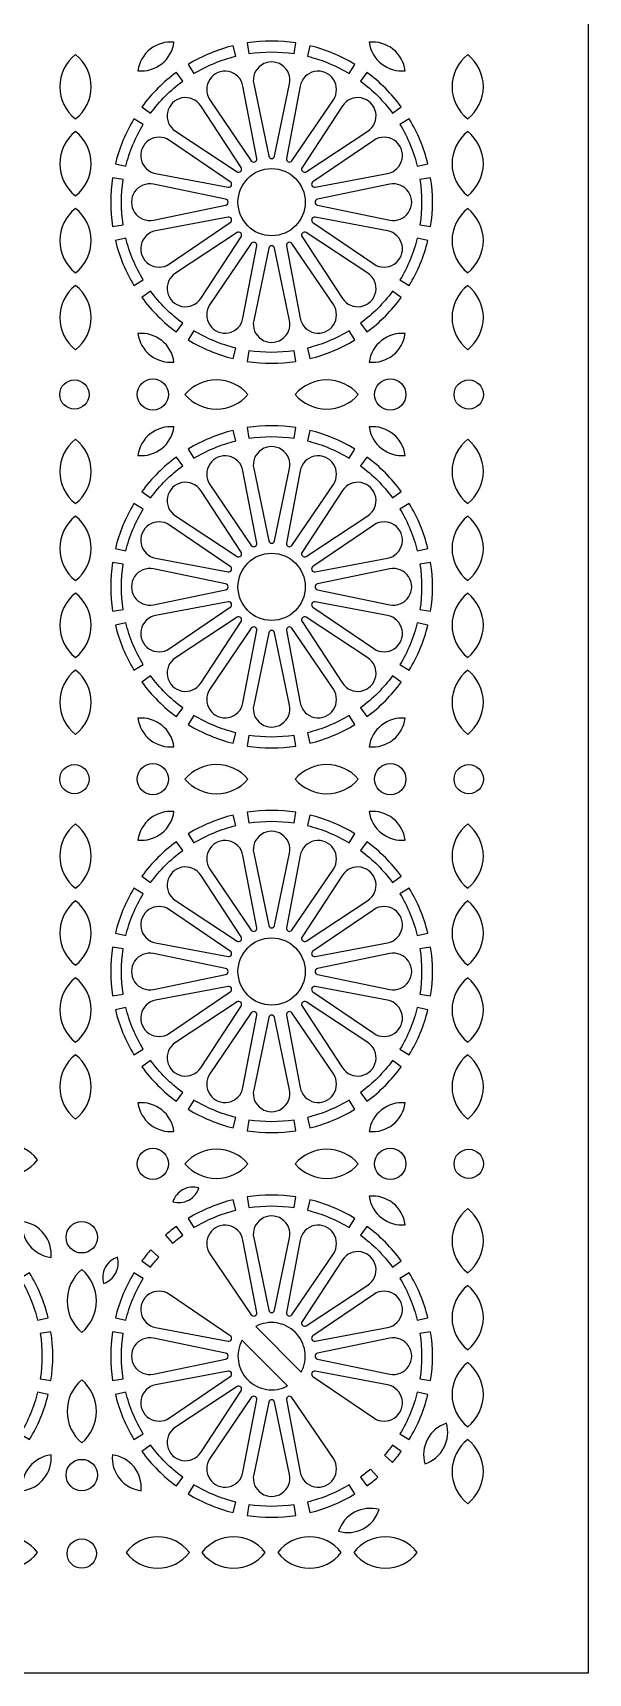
# Model space of a CAD drawing. Header units: millimetres. Extents: x 0 to 1400, y 170 to 1220.
# Drawn here: x 1225 to 1400, y 170 to 688 of the extents above; entities that cross this region are included whole.
import ezdxf

# ---------------------------------------------------------------- set-up
doc = ezdxf.new("R2010")
doc.units = ezdxf.units.MM
doc.layers.add('CUT', color=1, linetype='CONTINUOUS')

msp = doc.modelspace()

# ---------------------------------------------------------------- linework, layer by layer
at = {"layer": 'CUT'}
msp.add_lwpolyline([(0, 1220), (1400.15, 1220), (1400.15, 169.85), (0, 169.85)], close=True, dxfattribs=at)
for points in [[(1265.365, 677.896, 0.1947318), (1269.223, 684.715, 0.1947316), (1261.708, 682.499, 0.1947317), (1257.85, 675.679, 0.1947318)], [(1287.947, 683.588, 0.0760714), (1273.736, 677.702), (1275.509, 674.784, -0.076018), (1288.756, 680.271)], [(1307.766, 684.47, 0.0760713), (1292.384, 684.47), (1292.906, 681.097, -0.0760182), (1307.244, 681.097)], [(1326.414, 677.702, 0.0760714), (1312.203, 683.588), (1311.394, 680.271, -0.076018), (1324.641, 674.784)], [(1334.785, 677.896, 0.1947318), (1342.3, 675.679, 0.1947317), (1338.442, 682.499, 0.1947316), (1330.927, 684.715, 0.1947318)], [(1233.15, 670.639, 0.2308917), (1238.1, 660.491, 0.2308917), (1243.05, 670.639, 0.2308917), (1238.1, 680.787, 0.2308917)], [(1300.999, 648.73), (1305.739, 671.528, 1.229312), (1294.411, 671.528), (1299.151, 648.73, 0.8134629)], [(1357.1, 670.639, 0.2308917), (1362.05, 660.491, 0.2308917), (1367, 670.639, 0.2308917), (1362.05, 680.787, 0.2308917)], [(1269.975, 675.188, 0.0760714), (1259.098, 664.311), (1261.852, 662.294, -0.0760181), (1271.991, 672.433)], [(1295.372, 647.978), (1291.027, 670.855, 1.2293119), (1280.561, 666.52), (1293.665, 647.271, 0.8134632)], [(1306.485, 647.271), (1319.589, 666.52, 1.2293119), (1309.123, 670.855), (1304.778, 647.978, 0.8134632)], [(1341.052, 664.311, 0.0760714), (1330.175, 675.188), (1328.159, 672.433, -0.0760181), (1338.298, 662.294)], [(1290.461, 645.131), (1277.692, 664.604, 1.2293119), (1269.682, 656.594), (1289.155, 643.825, 0.8134633)], [(1310.995, 643.825), (1330.468, 656.594, 1.2293119), (1322.458, 664.604), (1309.689, 645.131, 0.8134633)], [(1256.584, 660.55, 0.0760715), (1250.698, 646.339), (1254.015, 645.529, -0.076018), (1259.502, 658.777)], [(1349.452, 646.339, 0.0760715), (1343.566, 660.55), (1340.648, 658.777, -0.076018), (1346.135, 645.529)], [(1233.15, 646.354, 0.2308917), (1238.1, 636.206, 0.2308917), (1243.05, 646.354, 0.2308917), (1238.1, 656.501, 0.2308917)], [(1287.014, 640.62), (1267.766, 653.724, 1.2293118), (1263.43, 643.259), (1286.307, 638.914, 0.8134636)], [(1313.843, 638.914), (1336.72, 643.259, 1.2293118), (1332.384, 653.724), (1313.136, 640.62, 0.8134636)], [(1357.1, 646.354, 0.2308917), (1362.05, 636.206, 0.2308917), (1367, 646.354, 0.2308917), (1362.05, 656.501, 0.2308917)], [(1249.815, 641.901, 0.0760715), (1249.815, 626.52), (1253.189, 627.041, -0.076018), (1253.189, 641.38)], [(1285.556, 635.135), (1262.757, 639.875, 1.2293119), (1262.757, 628.546), (1285.556, 633.287, 0.8134633)], [(1314.594, 633.287), (1337.393, 628.546, 1.2293119), (1337.393, 639.875), (1314.594, 635.135, 0.8134633)], [(1350.335, 626.52, 0.0760715), (1350.335, 641.901), (1346.961, 641.38, -0.076018), (1346.961, 627.041)], [(1233.15, 622.068, 0.2308917), (1238.1, 611.92, 0.2308917), (1243.05, 622.068, 0.2308917), (1238.1, 632.216, 0.2308917)], [(1357.1, 622.068, 0.2308917), (1362.05, 611.92, 0.2308917), (1367, 622.068, 0.2308917), (1362.05, 632.216, 0.2308917)], [(1286.307, 629.507), (1263.43, 625.162, 1.2293118), (1267.766, 614.697), (1287.014, 627.801, 0.8134636)], [(1313.136, 627.801), (1332.384, 614.697, 1.2293118), (1336.72, 625.162), (1313.843, 629.507, 0.8134636)], [(1250.698, 622.083, 0.0760714), (1256.584, 607.871), (1259.502, 609.644, -0.0760181), (1254.015, 622.892)], [(1289.155, 624.597), (1269.682, 611.828, 1.2293119), (1277.692, 603.818), (1290.461, 623.291, 0.8134633)], [(1293.665, 621.15), (1280.561, 601.901, 1.2293119), (1291.027, 597.566), (1295.372, 620.443, 0.8134632)], [(1304.778, 620.443), (1309.123, 597.566, 1.2293119), (1319.589, 601.901), (1306.485, 621.15, 0.8134632)], [(1309.689, 623.291), (1322.458, 603.818, 1.2293119), (1330.468, 611.828), (1310.995, 624.597, 0.8134633)], [(1343.566, 607.871, 0.0760714), (1349.452, 622.083), (1346.135, 622.892, -0.0760181), (1340.648, 609.644)], [(1299.151, 619.691), (1294.411, 596.893, 1.229312), (1305.739, 596.893), (1300.999, 619.691, 0.8134629)], [(1233.15, 597.782, 0.2308917), (1238.1, 587.634, 0.2308917), (1243.05, 597.782, 0.2308917), (1238.1, 607.93, 0.2308917)], [(1259.098, 604.11, 0.0760714), (1269.975, 593.233), (1271.991, 595.988, -0.0760181), (1261.852, 606.127)], [(1330.175, 593.233, 0.0760714), (1341.052, 604.11), (1338.298, 606.127, -0.0760181), (1328.159, 595.988)], [(1357.1, 597.782, 0.2308917), (1362.05, 587.634, 0.2308917), (1367, 597.782, 0.2308917), (1362.05, 607.93, 0.2308917)], [(1265.365, 590.526, 0.1947316), (1257.85, 592.742, 0.1947318), (1261.708, 585.923, 0.1947318), (1269.223, 583.706, 0.1947317)], [(1273.736, 590.72, 0.0760714), (1287.947, 584.834), (1288.756, 588.15, -0.076018), (1275.509, 593.638)], [(1312.203, 584.834, 0.0760714), (1326.414, 590.72), (1324.641, 593.638, -0.076018), (1311.394, 588.15)], [(1334.785, 590.526, 0.1947317), (1330.927, 583.706, 0.1947318), (1338.442, 585.923, 0.1947318), (1342.3, 592.742, 0.1947316)], [(1292.384, 583.951, 0.0760714), (1307.766, 583.951), (1307.244, 587.325, -0.0760181), (1292.906, 587.325)], [(1282.655, 568.881, 0.2205825), (1292.607, 573.496, 0.2205825), (1282.655, 578.111, 0.2205825), (1272.703, 573.496, 0.2205825)], [(1317.495, 568.881, 0.2205825), (1327.447, 573.496, 0.2205825), (1317.495, 578.111, 0.2205825), (1307.543, 573.496, 0.2205825)], [(1233.15, 549.211, 0.2308917), (1238.1, 539.063, 0.2308917), (1243.05, 549.211, 0.2308917), (1238.1, 559.359, 0.2308917)], [(1265.365, 556.467, 0.1947317), (1269.223, 563.286, 0.1947317), (1261.708, 561.07, 0.1947317), (1257.85, 554.251, 0.1947317)], [(1287.947, 562.159, 0.0760714), (1273.736, 556.273), (1275.509, 553.355, -0.076018), (1288.756, 558.842)], [(1307.766, 563.042, 0.0760714), (1292.384, 563.042), (1292.906, 559.668, -0.0760181), (1307.244, 559.668)], [(1326.414, 556.273, 0.0760714), (1312.203, 562.159), (1311.394, 558.842, -0.076018), (1324.641, 553.355)], [(1334.785, 556.467, 0.1947317), (1342.3, 554.251, 0.1947317), (1338.442, 561.07, 0.1947317), (1330.927, 563.286, 0.1947317)], [(1357.1, 549.211, 0.2308917), (1362.05, 539.063, 0.2308917), (1367, 549.211, 0.2308917), (1362.05, 559.359, 0.2308917)], [(1295.372, 526.55), (1291.027, 549.427, 1.2293119), (1280.561, 545.092), (1293.665, 525.843, 0.8134632)], [(1300.999, 527.301), (1305.739, 550.1, 1.229312), (1294.411, 550.1), (1299.151, 527.301, 0.8134626)], [(1306.485, 525.843), (1319.589, 545.092, 1.2293119), (1309.123, 549.427), (1304.778, 526.55, 0.8134632)], [(1269.975, 553.76, 0.0760714), (1259.098, 542.883), (1261.852, 540.866, -0.0760181), (1271.991, 551.005)], [(1341.052, 542.883, 0.0760714), (1330.175, 553.76), (1328.159, 551.005, -0.0760181), (1338.298, 540.866)], [(1290.461, 523.702), (1277.692, 543.175, 1.2293119), (1269.682, 535.165), (1289.155, 522.396, 0.8134633)], [(1310.995, 522.396), (1330.468, 535.165, 1.2293119), (1322.458, 543.175), (1309.689, 523.702, 0.8134633)], [(1256.584, 539.122, 0.0760714), (1250.698, 524.91), (1254.015, 524.101, -0.0760181), (1259.502, 537.349)], [(1349.452, 524.91, 0.0760714), (1343.566, 539.122), (1340.648, 537.349, -0.0760181), (1346.135, 524.101)], [(1233.15, 524.925, 0.2308917), (1238.1, 514.777, 0.2308917), (1243.05, 524.925, 0.2308917), (1238.1, 535.073, 0.2308917)], [(1357.1, 524.925, 0.2308917), (1362.05, 514.777, 0.2308917), (1367, 524.925, 0.2308917), (1362.05, 535.073, 0.2308917)], [(1287.014, 519.192), (1267.766, 532.296, 1.2293118), (1263.43, 521.831), (1286.307, 517.486, 0.8134636)], [(1313.843, 517.486), (1336.72, 521.831, 1.2293118), (1332.384, 532.296), (1313.136, 519.192, 0.8134636)], [(1249.815, 520.473, 0.0760715), (1249.815, 505.091), (1253.189, 505.613, -0.0760181), (1253.189, 519.952)], [(1285.556, 513.706), (1262.757, 518.447, 1.2293119), (1262.757, 507.118), (1285.556, 511.858, 0.8134633)], [(1314.594, 511.858), (1337.393, 507.118, 1.2293119), (1337.393, 518.447), (1314.594, 513.706, 0.8134633)], [(1350.335, 505.091, 0.0760715), (1350.335, 520.473), (1346.961, 519.952, -0.0760181), (1346.961, 505.613)], [(1233.15, 500.639, 0.2308917), (1238.1, 490.491, 0.2308917), (1243.05, 500.639, 0.2308917), (1238.1, 510.787, 0.2308917)], [(1286.307, 508.079), (1263.43, 503.734, 1.2293118), (1267.766, 493.268), (1287.014, 506.372, 0.8134636)], [(1313.136, 506.372), (1332.384, 493.268, 1.2293118), (1336.72, 503.734), (1313.843, 508.079, 0.8134636)], [(1357.1, 500.639, 0.2308917), (1362.05, 490.491, 0.2308917), (1367, 500.639, 0.2308917), (1362.05, 510.787, 0.2308917)], [(1289.155, 503.168), (1269.682, 490.399, 1.2293119), (1277.692, 482.389), (1290.461, 501.862, 0.8134633)], [(1309.689, 501.862), (1322.458, 482.389, 1.2293119), (1330.468, 490.399), (1310.995, 503.168, 0.8134633)], [(1250.698, 500.654, 0.0760714), (1256.584, 486.443), (1259.502, 488.216, -0.076018), (1254.015, 501.463)], [(1293.665, 499.721), (1280.561, 480.473, 1.2293118), (1291.027, 476.137), (1295.372, 499.014, 0.8134636)], [(1299.151, 498.263), (1294.411, 475.465, 1.229312), (1305.739, 475.465), (1300.999, 498.263, 0.8134629)], [(1304.778, 499.014), (1309.123, 476.137, 1.2293118), (1319.589, 480.473), (1306.485, 499.721, 0.8134636)], [(1343.566, 486.443, 0.0760714), (1349.452, 500.654), (1346.135, 501.463, -0.076018), (1340.648, 488.216)], [(1233.15, 476.354, 0.2308917), (1238.1, 466.206, 0.2308917), (1243.05, 476.354, 0.2308917), (1238.1, 486.501, 0.2308917)], [(1259.098, 482.682, 0.0760715), (1269.975, 471.805), (1271.991, 474.559, -0.0760181), (1261.852, 484.699)], [(1330.175, 471.805, 0.0760715), (1341.052, 482.682), (1338.298, 484.699, -0.0760181), (1328.159, 474.559)], [(1357.1, 476.354, 0.2308917), (1362.05, 466.206, 0.2308917), (1367, 476.354, 0.2308917), (1362.05, 486.501, 0.2308917)], [(1265.365, 469.097, 0.1947317), (1257.85, 471.313, 0.1947317), (1261.708, 464.494, 0.1947317), (1269.223, 462.278, 0.1947317)], [(1273.736, 469.291, 0.0760714), (1287.947, 463.405), (1288.756, 466.722, -0.076018), (1275.509, 472.209)], [(1312.203, 463.405, 0.0760714), (1326.414, 469.291), (1324.641, 472.209, -0.076018), (1311.394, 466.722)], [(1334.785, 469.097, 0.1947317), (1330.927, 462.278, 0.1947317), (1338.442, 464.494, 0.1947317), (1342.3, 471.313, 0.1947317)], [(1292.384, 462.523, 0.0760713), (1307.766, 462.523), (1307.244, 465.896, -0.0760182), (1292.906, 465.896)], [(1282.655, 447.453, 0.2205825), (1292.607, 452.068, 0.2205825), (1282.655, 456.683, 0.2205825), (1272.703, 452.068, 0.2205825)], [(1317.495, 447.453, 0.2205825), (1327.447, 452.068, 0.2205825), (1317.495, 456.683, 0.2205825), (1307.543, 452.068, 0.2205825)], [(1265.365, 435.039, 0.1947318), (1269.223, 441.858, 0.1947316), (1261.708, 439.642, 0.1947317), (1257.85, 432.822, 0.1947318)], [(1287.947, 440.731, 0.0760715), (1273.736, 434.845), (1275.509, 431.926, -0.076018), (1288.756, 437.414)], [(1307.766, 441.613, 0.0760713), (1292.384, 441.613), (1292.906, 438.24, -0.0760182), (1307.244, 438.24)], [(1326.414, 434.845, 0.0760715), (1312.203, 440.731), (1311.394, 437.414, -0.076018), (1324.641, 431.926)], [(1334.785, 435.039, 0.1947318), (1342.3, 432.822, 0.1947317), (1338.442, 439.642, 0.1947316), (1330.927, 441.858, 0.1947318)], [(1233.15, 427.782, 0.2308917), (1238.1, 417.634, 0.2308917), (1243.05, 427.782, 0.2308917), (1238.1, 437.93, 0.2308917)], [(1300.999, 405.873), (1305.739, 428.671, 1.229312), (1294.411, 428.671), (1299.151, 405.873, 0.8134629)], [(1357.1, 427.782, 0.2308917), (1362.05, 417.634, 0.2308917), (1367, 427.782, 0.2308917), (1362.05, 437.93, 0.2308917)], [(1269.975, 432.331, 0.0760714), (1259.098, 421.454), (1261.852, 419.437, -0.0760181), (1271.991, 429.576)], [(1295.372, 405.121), (1291.027, 427.998, 1.2293119), (1280.561, 423.663), (1293.665, 404.414, 0.8134632)], [(1306.485, 404.414), (1319.589, 423.663, 1.2293119), (1309.123, 427.998), (1304.778, 405.121, 0.8134632)], [(1341.052, 421.454, 0.0760714), (1330.175, 432.331), (1328.159, 429.576, -0.0760181), (1338.298, 419.437)], [(1290.461, 402.274), (1277.692, 421.746, 1.229312), (1269.682, 413.737), (1289.155, 400.968, 0.8134629)], [(1310.995, 400.968), (1330.468, 413.737, 1.229312), (1322.458, 421.746), (1309.689, 402.274, 0.8134629)], [(1256.584, 417.693, 0.0760714), (1250.698, 403.481), (1254.015, 402.672, -0.0760181), (1259.502, 415.92)], [(1349.452, 403.481, 0.0760714), (1343.566, 417.693), (1340.648, 415.92, -0.0760181), (1346.135, 402.672)], [(1233.15, 403.496, 0.2308917), (1238.1, 393.349, 0.2308917), (1243.05, 403.496, 0.2308917), (1238.1, 413.644, 0.2308917)], [(1287.014, 397.763), (1267.766, 410.867, 1.2293118), (1263.43, 400.402), (1286.307, 396.057, 0.8134636)], [(1313.843, 396.057), (1336.72, 400.402, 1.2293118), (1332.384, 410.867), (1313.136, 397.763, 0.8134636)], [(1357.1, 403.496, 0.2308917), (1362.05, 393.349, 0.2308917), (1367, 403.496, 0.2308917), (1362.05, 413.644, 0.2308917)], [(1249.815, 399.044, 0.0760715), (1249.815, 383.663), (1253.189, 384.184, -0.076018), (1253.189, 398.523)], [(1350.335, 383.663, 0.0760715), (1350.335, 399.044), (1346.961, 398.523, -0.076018), (1346.961, 384.184)], [(1285.556, 392.278), (1262.757, 397.018, 1.229312), (1262.757, 385.689), (1285.556, 390.429, 0.8134626)], [(1314.594, 390.429), (1337.393, 385.689, 1.229312), (1337.393, 397.018), (1314.594, 392.278, 0.8134626)], [(1233.15, 379.211, 0.2308917), (1238.1, 369.063, 0.2308917), (1243.05, 379.211, 0.2308917), (1238.1, 389.359, 0.2308917)], [(1357.1, 379.211, 0.2308917), (1362.05, 369.063, 0.2308917), (1367, 379.211, 0.2308917), (1362.05, 389.359, 0.2308917)], [(1286.307, 386.65), (1263.43, 382.305, 1.2293118), (1267.766, 371.84), (1287.014, 384.944, 0.8134636)], [(1313.136, 384.944), (1332.384, 371.84, 1.2293118), (1336.72, 382.305), (1313.843, 386.65, 0.8134636)], [(1250.698, 379.226, 0.0760714), (1256.584, 365.014), (1259.502, 366.787, -0.0760181), (1254.015, 380.035)], [(1289.155, 381.74), (1269.682, 368.971, 1.229312), (1277.692, 360.961), (1290.461, 380.433, 0.8134629)], [(1293.665, 378.293), (1280.561, 359.044, 1.2293119), (1291.027, 354.709), (1295.372, 377.586, 0.8134632)], [(1304.778, 377.586), (1309.123, 354.709, 1.2293119), (1319.589, 359.044), (1306.485, 378.293, 0.8134632)], [(1309.689, 380.433), (1322.458, 360.961, 1.229312), (1330.468, 368.971), (1310.995, 381.74, 0.8134629)], [(1343.566, 365.014, 0.0760714), (1349.452, 379.226), (1346.135, 380.035, -0.0760181), (1340.648, 366.787)], [(1299.151, 376.834), (1294.411, 354.036, 1.229312), (1305.739, 354.036), (1300.999, 376.834, 0.8134629)], [(1233.15, 354.925, 0.2308917), (1238.1, 344.777, 0.2308917), (1243.05, 354.925, 0.2308917), (1238.1, 365.073, 0.2308917)], [(1259.098, 361.253, 0.0760714), (1269.975, 350.376), (1271.991, 353.131, -0.0760181), (1261.852, 363.27)], [(1330.175, 350.376, 0.0760714), (1341.052, 361.253), (1338.298, 363.27, -0.0760181), (1328.159, 353.131)], [(1357.1, 354.925, 0.2308917), (1362.05, 344.777, 0.2308917), (1367, 354.925, 0.2308917), (1362.05, 365.073, 0.2308917)], [(1265.365, 347.669, 0.1947318), (1257.85, 349.885, 0.1947319), (1261.708, 343.065, 0.1947318), (1269.223, 340.849, 0.1947319)], [(1273.736, 347.863, 0.0760714), (1287.947, 341.976), (1288.756, 345.293, -0.0760181), (1275.509, 350.781)], [(1312.203, 341.976, 0.0760714), (1326.414, 347.863), (1324.641, 350.781, -0.0760181), (1311.394, 345.293)], [(1334.785, 347.669, 0.1947319), (1330.927, 340.849, 0.1947318), (1338.442, 343.065, 0.1947319), (1342.3, 349.885, 0.1947318)], [(1292.384, 341.094, 0.0760714), (1307.766, 341.094), (1307.244, 344.468, -0.0760181), (1292.906, 344.468)], [(1206.069, 331.9, 0.2338316), (1216.075, 326.95, 0.2338316), (1226.081, 331.9, 0.2338316), (1216.075, 336.85, 0.2338316)], [(1282.655, 326.024, 0.2205825), (1292.607, 330.639, 0.2205825), (1282.655, 335.254, 0.2205825), (1272.703, 330.639, 0.2205825)], [(1317.495, 326.024, 0.2205825), (1327.447, 330.639, 0.2205825), (1317.495, 335.254, 0.2205825), (1307.543, 330.639, 0.2205825)], [(1273.881, 319.189, 0.1936895), (1277.131, 323.051, 0.1936891), (1272.111, 322.518, 0.1936892), (1268.861, 318.655, 0.1936894)], [(1287.947, 319.302, 0.0760714), (1273.736, 313.416), (1275.509, 310.498, -0.076018), (1288.756, 315.985)], [(1307.766, 320.185, 0.0760714), (1292.384, 320.185), (1292.906, 316.811, -0.0760181), (1307.244, 316.811)], [(1326.414, 313.416, 0.0760714), (1312.203, 319.302), (1311.394, 315.985, -0.076018), (1324.641, 310.498)], [(1334.785, 313.61, 0.1947317), (1342.3, 311.394, 0.1947317), (1338.442, 318.213, 0.1947317), (1330.927, 320.429, 0.1947317)], [(1357.1, 306.354, 0.2308917), (1362.05, 296.206, 0.2308917), (1367, 306.354, 0.2308917), (1362.05, 316.501, 0.2308917)], [(1230.401, 301.068, 0.1947317), (1228.142, 308.57, 0.1947318), (1221.299, 312.388, 0.1947317), (1223.558, 304.886, 0.1947318)], [(1269.975, 310.902, 0.021749), (1266.528, 308.133), (1268.785, 305.571, -0.0216959), (1271.991, 308.148)], [(1295.372, 283.693), (1291.027, 306.57, 1.2293118), (1280.561, 302.234), (1293.665, 282.986, 0.8134636)], [(1300.999, 284.444), (1305.739, 307.243, 1.229312), (1294.411, 307.243), (1299.151, 284.444, 0.8134626)], [(1306.485, 282.986), (1319.589, 302.234, 1.2293118), (1309.123, 306.57), (1304.778, 283.693, 0.8134636)], [(1341.052, 300.025, 0.0760714), (1330.175, 310.902), (1328.159, 308.148, -0.0760181), (1338.298, 298.009)], [(1251.345, 301.139, 0.1936892), (1247.482, 297.889, 0.1936891), (1246.949, 292.869, 0.1936895), (1250.811, 296.119, 0.1936894)], [(1261.852, 298.009, -0.0216959), (1264.429, 301.215), (1261.867, 303.472, 0.021749), (1259.098, 300.025)], [(1310.995, 279.539), (1330.468, 292.308, 1.2293119), (1322.458, 300.318), (1309.689, 280.845, 0.8134633)], [(1220.648, 294.491, -0.076018), (1226.135, 281.244), (1229.452, 282.053, 0.0760714), (1223.566, 296.264)], [(1240.075, 297.297, 0.2205825), (1235.46, 287.345, 0.2205825), (1240.075, 277.393, 0.2205825), (1244.69, 287.345, 0.2205825)], [(1254.015, 281.244, -0.076018), (1259.502, 294.491), (1256.584, 296.264, 0.0760714), (1250.698, 282.053)], [(1349.452, 282.053, 0.0760714), (1343.566, 296.264), (1340.648, 294.491, -0.076018), (1346.135, 281.244)], [(1287.014, 276.335), (1267.766, 289.439, 1.2293118), (1263.43, 278.973), (1286.307, 274.628, 0.8134636)], [(1313.843, 274.628), (1336.72, 278.973, 1.2293118), (1332.384, 289.439), (1313.136, 276.335, 0.8134636)], [(1357.1, 282.068, 0.2308917), (1362.05, 271.92, 0.2308917), (1367, 282.068, 0.2308917), (1362.05, 292.216, 0.2308917)], [(1309.436, 264.913, 0.7422074), (1295.063, 279.286)], [(1226.961, 277.094, -0.0760181), (1226.961, 262.756), (1230.335, 262.234, 0.0760714), (1230.335, 277.616)], [(1253.189, 262.756, -0.0760181), (1253.189, 277.094), (1249.815, 277.616, 0.0760714), (1249.815, 262.234)], [(1285.556, 270.849), (1262.757, 275.589, 1.229312), (1262.757, 264.261), (1285.556, 269.001, 0.8134626)], [(1290.714, 274.937, 0.7422074), (1305.087, 260.564)], [(1314.594, 269.001), (1337.393, 264.261, 1.229312), (1337.393, 275.589), (1314.594, 270.849, 0.8134626)], [(1350.335, 262.234, 0.0760714), (1350.335, 277.616), (1346.961, 277.094, -0.0760181), (1346.961, 262.756)], [(1286.307, 265.222), (1263.43, 260.877, 1.2293118), (1267.766, 250.411), (1287.014, 263.515, 0.8134636)], [(1313.136, 263.515), (1332.384, 250.411, 1.2293118), (1336.72, 260.877), (1313.843, 265.222, 0.8134636)], [(1357.1, 257.782, 0.2308917), (1362.05, 247.634, 0.2308917), (1367, 257.782, 0.2308917), (1362.05, 267.93, 0.2308917)], [(1240.075, 262.457, 0.2205825), (1235.46, 252.505, 0.2205825), (1240.075, 242.553, 0.2205825), (1244.69, 252.505, 0.2205825)], [(1289.155, 260.311), (1269.682, 247.542, 1.2293119), (1277.692, 239.532), (1290.461, 259.005, 0.8134633)], [(1226.135, 258.606, -0.076018), (1220.648, 245.359), (1223.566, 243.586, 0.0760714), (1229.452, 257.797)], [(1259.502, 245.359, -0.076018), (1254.015, 258.606), (1250.698, 257.797, 0.0760714), (1256.584, 243.586)], [(1293.665, 256.864), (1280.561, 237.616, 1.2293118), (1291.027, 233.28), (1295.372, 256.157, 0.8134636)], [(1299.151, 255.406), (1294.411, 232.607, 1.229312), (1305.739, 232.607), (1300.999, 255.406, 0.8134626)], [(1304.778, 256.157), (1309.123, 233.28, 1.2293118), (1319.589, 237.616), (1306.485, 256.864, 0.8134636)], [(1343.566, 243.586, 0.0760714), (1349.452, 257.797), (1346.135, 258.606, -0.076018), (1340.648, 245.359)], [(1349.339, 243.731, 0.1947318), (1348.525, 235.938, 0.1947317), (1354.531, 240.97, 0.1947318), (1355.345, 248.763, 0.1947317)], [(1357.1, 233.496, 0.2308917), (1362.05, 223.349, 0.2308917), (1367, 233.496, 0.2308917), (1362.05, 243.644, 0.2308917)], [(1221.299, 227.462, 0.1947318), (1228.142, 231.28, 0.1947317), (1230.401, 238.782, 0.1947318), (1223.558, 234.964, 0.1947317)], [(1249.749, 238.782, 0.1947317), (1252.008, 231.28, 0.1947318), (1258.851, 227.462, 0.1947317), (1256.592, 234.964, 0.1947318)], [(1271.991, 231.702, -0.0760181), (1261.852, 241.841), (1259.098, 239.825, 0.0760714), (1269.975, 228.948)], [(1338.283, 236.378, 0.021749), (1341.052, 239.825), (1338.298, 241.841, -0.0216959), (1335.721, 238.635)], [(1331.365, 234.279, -0.0216959), (1328.159, 231.702), (1330.175, 228.948, 0.021749), (1333.622, 231.717)], [(1288.756, 223.865, -0.076018), (1275.509, 229.352), (1273.736, 226.434, 0.0760714), (1287.947, 220.548)], [(1324.641, 229.352, -0.076018), (1311.394, 223.865), (1312.203, 220.548, 0.0760714), (1326.414, 226.434)], [(1307.244, 223.039, -0.0760181), (1292.906, 223.039), (1292.384, 219.665, 0.0760714), (1307.766, 219.665)], [(1321.237, 214.655, 0.1947318), (1329.03, 215.469, 0.1947317), (1334.062, 221.475, 0.1947318), (1326.269, 220.661, 0.1947317)], [(1206.069, 207.95, 0.2338316), (1216.075, 203, 0.2338316), (1226.081, 207.95, 0.2338316), (1216.075, 212.9, 0.2338316)], [(1254.069, 207.95, 0.2338316), (1264.075, 203, 0.2338316), (1274.081, 207.95, 0.2338316), (1264.075, 212.9, 0.2338316)], [(1278.069, 207.95, 0.2338316), (1288.075, 203, 0.2338316), (1298.081, 207.95, 0.2338316), (1288.075, 212.9, 0.2338316)], [(1302.069, 207.95, 0.2338316), (1312.075, 203, 0.2338316), (1322.081, 207.95, 0.2338316), (1312.075, 212.9, 0.2338316)], [(1326.069, 207.95, 0.2338316), (1336.075, 203, 0.2338316), (1346.081, 207.95, 0.2338316), (1336.075, 212.9, 0.2338316)]]:
    msp.add_lwpolyline(points, format="xyb", close=True, dxfattribs=at)
for centre, radius in [((1300.075, 634.211), 10.618), ((1237.765, 573.496), 4.615), ((1262.555, 573.496), 4.95), ((1337.595, 573.496), 4.95), ((1362.385, 573.496), 4.615), ((1300.075, 512.782), 10.618), ((1237.765, 452.068), 4.615), ((1262.555, 452.068), 4.95), ((1337.595, 452.068), 4.95), ((1362.385, 452.068), 4.615), ((1300.075, 391.354), 10.618), ((1262.555, 330.639), 4.95), ((1337.595, 330.639), 4.95), ((1362.385, 330.639), 4.615), ((1240.075, 307.445), 4.95), ((1240.075, 232.405), 4.95), ((1240.075, 207.615), 4.615)]:
    msp.add_circle(centre, radius, dxfattribs=at)

doc.saveas('drawing.dxf')
